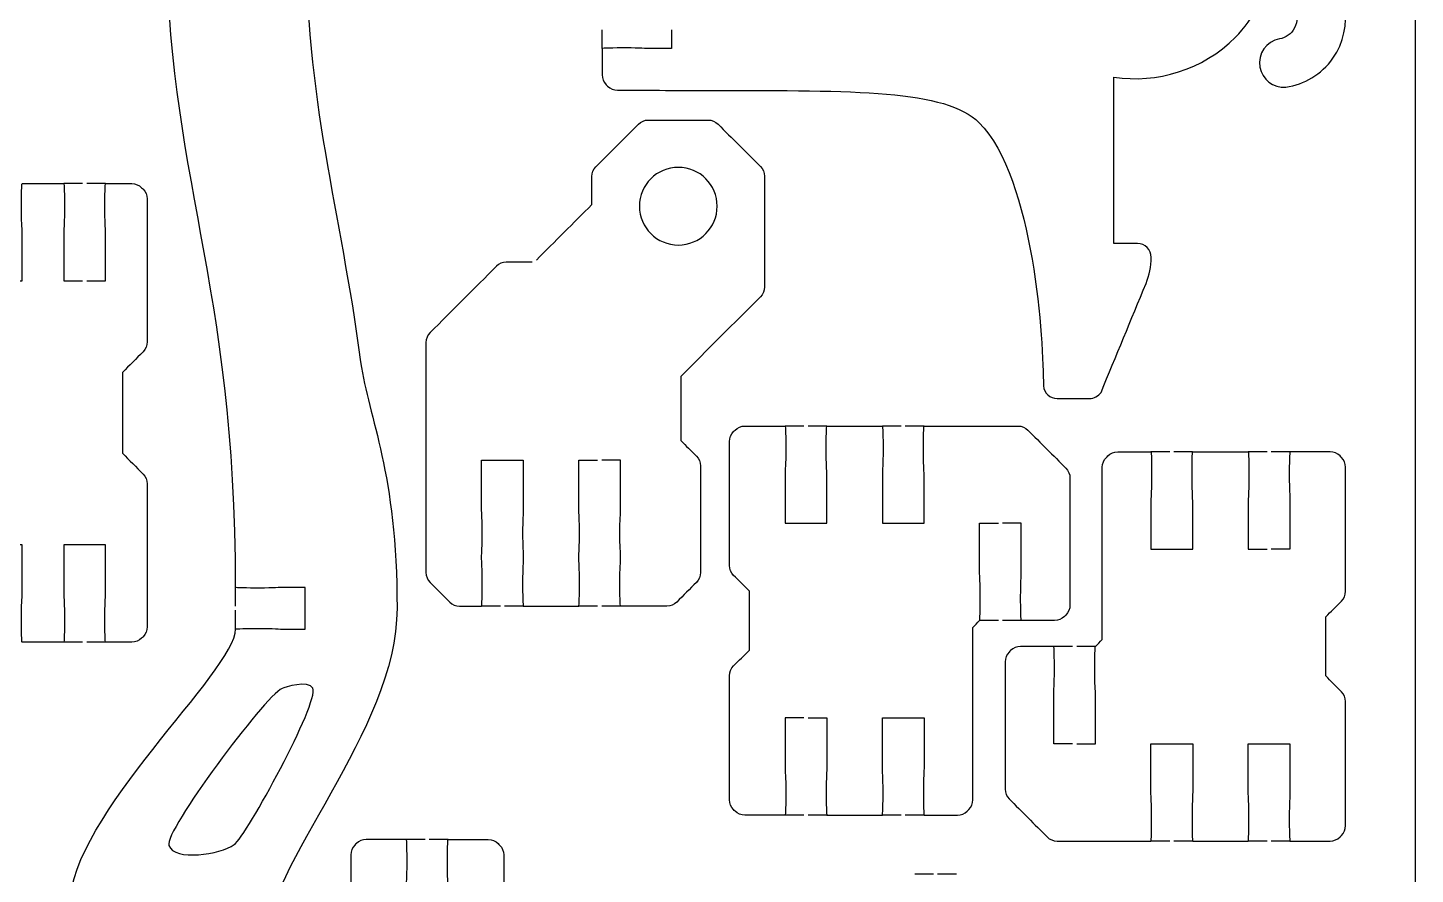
# Model space of a CAD drawing. Extents: x 0 to 410, y 0 to 300.
# Drawn here: x 100.3 to 200.2, y 66.9 to 127.8 of the extents above; entities that cross this region are included whole.
import ezdxf

# ---------------------------------------------------------------- set-up
doc = ezdxf.new("R2010")
doc.units = 0
doc.header["$MEASUREMENT"] = 0
doc.layers.add('DEFAULT', color=18, linetype='CONTINUOUS')

msp = doc.modelspace()

# ---------------------------------------------------------------- linework, layer by layer
at = {"layer": 'DEFAULT', "color": 18}
msp.add_lwpolyline([(200.176, 0.176), (0.176, 0.176), (0.176, 300.176), (200.176, 300.176)], close=True, dxfattribs=at)
at = {"layer": 'DEFAULT', "color": 1}
for points in [[(141.681, 126.267), (141.681, 127.618)], [(104.29, 116.551), (102.939, 116.551)], [(105.937, 116.551), (104.59, 116.551)], [(156.187, 99.107), (154.836, 99.107)], [(157.838, 99.107), (156.487, 99.107)], [(163.186, 99.107), (161.835, 99.107)], [(164.837, 99.107), (163.486, 99.107)], [(182.511, 97.247), (181.16, 97.247)], [(184.159, 97.247), (182.811, 97.247)], [(189.51, 97.247), (188.159, 97.247)], [(191.158, 97.247), (189.81, 97.247)], [(115.3, 86.149), (115.3, 87.497)], [(134.347, 86.153), (132.995, 86.153)], [(135.994, 86.153), (134.646, 86.153)], [(141.346, 86.153), (139.995, 86.153)], [(142.993, 86.153), (141.646, 86.153)], [(115.3, 84.498), (115.3, 85.849)], [(170.182, 85.108), (168.831, 85.108)], [(171.833, 85.108), (170.482, 85.108)], [(104.29, 83.549), (102.939, 83.549)], [(105.937, 83.549), (104.59, 83.549)], [(175.516, 83.246), (174.165, 83.246)], [(177.163, 83.246), (175.816, 83.246)], [(156.187, 71.107), (154.836, 71.107)], [(157.838, 71.107), (156.487, 71.107)], [(163.186, 71.107), (161.835, 71.107)], [(164.837, 71.107), (163.486, 71.107)], [(128.935, 69.357), (127.587, 69.357)], [(130.586, 69.357), (129.235, 69.357)], [(182.511, 69.247), (181.16, 69.247)], [(184.159, 69.247), (182.811, 69.247)], [(189.51, 69.247), (188.159, 69.247)], [(191.158, 69.247), (189.81, 69.247)], [(165.511, 66.856), (164.163, 66.856)], [(167.162, 66.856), (165.811, 66.856)]]:
    msp.add_lwpolyline(points, dxfattribs=at)
for points, knots in [([(110.393, 55.821), (110.393, 56.271), (110.393, 56.721), (110.393, 57.172), (109.226, 57.172), (108.06, 57.172), (106.893, 57.172), (106.558, 57.172), (106.11, 57.122), (105.14, 57.122), (104.174, 57.126), (103.39, 57.144), (103.39, 57.175), (103.39, 58.674), (103.39, 60.172), (103.39, 61.67), (103.397, 61.702), (104.177, 61.719), (105.144, 61.719), (106.11, 61.719), (106.558, 61.67), (106.893, 61.67), (108.06, 61.67), (109.226, 61.67), (110.393, 61.67), (110.393, 62.671), (110.393, 63.671), (110.393, 64.672), (109.225, 64.672), (108.058, 64.672), (106.89, 64.672), (106.558, 64.672), (106.11, 64.623), (105.144, 64.623), (104.174, 64.623), (103.39, 64.647), (103.39, 64.672), (103.39, 71.036), (115.297, 81.492), (115.297, 84.495), (115.307, 84.523), (116.087, 84.544), (117.046, 84.547), (118.013, 84.544), (118.461, 84.495), (118.796, 84.495), (119.297, 84.495), (119.798, 84.495), (120.299, 84.495), (120.298, 85.495), (120.297, 86.496), (120.295, 87.497), (119.797, 87.497), (119.298, 87.497), (118.8, 87.497), (118.461, 87.497), (118.013, 87.447), (117.046, 87.451), (116.083, 87.447), (115.3, 87.465), (115.3, 87.497), (115.3, 109.88), (110.315, 116.989), (110.319, 134.995), (110.326, 135.023), (111.106, 135.044), (112.069, 135.041), (113.032, 135.041), (113.483, 134.995), (113.815, 134.991), (114.316, 134.991), (114.817, 134.991), (115.318, 134.991), (115.318, 135.991), (115.318, 136.99), (115.318, 137.99), (114.817, 137.991), (114.316, 137.992), (113.815, 137.993), (113.48, 137.997), (113.032, 137.944), (112.069, 137.944), (111.102, 137.947), (110.319, 137.969), (110.319, 137.997), (110.319, 140.928), (108.813, 141.609), (108.813, 146.075), (108.813, 149.12), (110.319, 149.582), (110.315, 151.575), (110.322, 151.607), (111.102, 151.625), (112.069, 151.625), (113.035, 151.625), (113.483, 151.579), (113.818, 151.575), (114.317, 151.575), (114.816, 151.575), (115.314, 151.575), (115.315, 152.576), (115.317, 153.577), (115.318, 154.577), (114.817, 154.579), (114.316, 154.58), (113.815, 154.581), (113.483, 154.581), (113.035, 154.528), (112.069, 154.528), (111.099, 154.528), (110.315, 154.553), (110.315, 154.577), (110.315, 157.772), (110.315, 160.967), (110.315, 164.162), (110.319, 169.383), (109.712, 172.795), (108.922, 175.645), (107.871, 179.812), (104.353, 183.092), (101.432, 186.017), (100.748, 186.701), (100.748, 187.805), (101.432, 188.493), (102.113, 189.171), (103.221, 189.174), (103.905, 188.49), (104.689, 187.707), (105.955, 187.707), (106.735, 188.493), (107.514, 189.273), (107.511, 190.536), (106.735, 191.319), (105.99, 192.064), (105.32, 192.589), (105.32, 194.159), (105.327, 194.191), (106.103, 194.208), (107.07, 194.208), (108.036, 194.208), (108.484, 194.163), (108.82, 194.159), (109.318, 194.16), (109.817, 194.161), (110.315, 194.163), (110.317, 195.162), (110.318, 196.162), (110.319, 197.161), (109.819, 197.161), (109.319, 197.161), (108.82, 197.161), (108.484, 197.165), (108.036, 197.112), (107.07, 197.112), (106.146, 197.112), (105.391, 197.133), (105.32, 197.161), (105.32, 197.637), (105.32, 198.114), (105.32, 198.59), (105.32, 200.181), (105.952, 201.705), (107.073, 202.83), (108.931, 204.689), (110.789, 206.549), (112.647, 208.408), (112.834, 208.595), (113.088, 208.701), (113.353, 208.701), (113.402, 208.701), (113.452, 208.701), (113.501, 208.701), (113.766, 208.701), (114.023, 208.595), (114.21, 208.408), (114.727, 207.89), (115.245, 207.373), (115.762, 206.855), (115.762, 206.813), (115.23, 206.249), (114.563, 205.585), (113.882, 204.901), (113.529, 204.619), (113.293, 204.379), (112.939, 204.026), (112.585, 203.673), (112.231, 203.321), (112.55, 203.002), (112.868, 202.683), (113.187, 202.365)], [0, 0, 0, 0, 3.83, 3.83, 3.83, 13.75, 13.75, 13.75, 14.75, 14.75, 14.75, 15.75, 15.75, 15.75, 28.49, 28.49, 28.49, 29.49, 29.49, 29.49, 30.49, 30.49, 30.49, 40.41, 40.41, 40.41, 48.92, 48.92, 48.92, 58.85, 58.85, 58.85, 59.85, 59.85, 59.85, 60.85, 60.85, 60.85, 61.85, 61.85, 61.85, 62.85, 62.85, 62.85, 63.85, 63.85, 63.85, 68.11, 68.11, 68.11, 76.620006, 76.620006, 76.620006, 80.860006, 80.860006, 80.860006, 81.860006, 81.860006, 81.860006, 82.860006, 82.860006, 82.860006, 83.860006, 83.860006, 83.860006, 84.860006, 84.860006, 84.860006, 85.860006, 85.860006, 85.860006, 90.120006, 90.120006, 90.120006, 98.620006, 98.620006, 98.620006, 102.880018, 102.880018, 102.880018, 103.880018, 103.880018, 103.880018, 104.880018, 104.880018, 104.880018, 105.880018, 105.880018, 105.880018, 106.880018, 106.880018, 106.880018, 107.880018, 107.880018, 107.880018, 108.880018, 108.880018, 108.880018, 113.120018, 113.120018, 113.120018, 121.630023, 121.630023, 121.630023, 125.890035, 125.890035, 125.890035, 126.890035, 126.890035, 126.890035, 127.890035, 127.890035, 127.890035, 155.060035, 155.060035, 155.060035, 156.060035, 156.060035, 156.060035, 157.060035, 157.060035, 157.060035, 158.060035, 158.060035, 158.060035, 159.060035, 159.060035, 159.060035, 160.060035, 160.060035, 160.060035, 161.060035, 161.060035, 161.060035, 162.060035, 162.060035, 162.060035, 163.060035, 163.060035, 163.060035, 164.060035, 164.060035, 164.060035, 168.300047, 168.300047, 168.300047, 176.800053, 176.800053, 176.800053, 181.050053, 181.050053, 181.050053, 182.050053, 182.050053, 182.050053, 183.050053, 183.050053, 183.050053, 187.100053, 187.100053, 187.100053, 188.100053, 188.100053, 188.100053, 210.451699, 210.451699, 210.451699, 211.451699, 211.451699, 211.451699, 211.871699, 211.871699, 211.871699, 212.871699, 212.871699, 212.871699, 219.094239, 219.094239, 219.094239, 220.094239, 220.094239, 220.094239, 221.094239, 221.094239, 221.094239, 225.343957, 225.343957, 225.343957, 229.176475, 229.176475, 229.176475, 229.176475]), ([(115.318, 145.931), (115.318, 145.48), (115.318, 145.03), (115.318, 144.58), (115.816, 144.58), (116.315, 144.58), (116.814, 144.58), (117.149, 144.573), (117.6, 144.629), (118.567, 144.629), (119.484, 144.629), (120.243, 144.604), (120.317, 144.576), (120.317, 141.38), (120.317, 138.184), (120.317, 134.988), (120.317, 122.196), (122.828, 114.904), (124.289, 103.717), (124.896, 99.59), (126.914, 95.79), (126.914, 85.997), (126.914, 77.167), (117.392, 67.459), (117.396, 61.673), (117.392, 61.024), (117.392, 53.171), (117.396, 51.27), (117.396, 51.005), (117.29, 50.751), (117.103, 50.564), (117.068, 50.529), (117.032, 50.494), (116.997, 50.459), (116.81, 50.272), (116.552, 50.166), (116.288, 50.166), (112.358, 50.166), (108.428, 50.166), (104.498, 50.166), (104.233, 50.166), (103.979, 50.272), (103.793, 50.459), (103.757, 50.494), (103.722, 50.529), (103.687, 50.564), (103.5, 50.751), (103.394, 51.005), (103.394, 51.273), (103.394, 52.239), (103.394, 53.204), (103.394, 54.17), (103.401, 54.198), (104.181, 54.219), (105.144, 54.223), (106.11, 54.219), (106.555, 54.17), (106.893, 54.17), (108.059, 54.17), (109.224, 54.17), (110.389, 54.17), (110.389, 54.62), (110.389, 55.07), (110.389, 55.521)], [0, 0, 0, 0, 3.83, 3.83, 3.83, 8.07, 8.07, 8.07, 9.07, 9.07, 9.07, 10.08, 10.08, 10.08, 37.26, 37.26, 37.26, 38.26, 38.26, 38.26, 39.26, 39.26, 39.26, 40.26, 40.26, 40.26, 41.26, 41.26, 41.26, 42.26, 42.26, 42.26, 42.684264, 42.684264, 42.684264, 43.684264, 43.684264, 43.684264, 77.104264, 77.104264, 77.104264, 78.104264, 78.104264, 78.104264, 78.528528, 78.528528, 78.528528, 79.528528, 79.528528, 79.528528, 87.738528, 87.738528, 87.738528, 88.738528, 88.738528, 88.738528, 89.738528, 89.738528, 89.738528, 99.648528, 99.648528, 99.648528, 103.478528, 103.478528, 103.478528, 103.478528]), ([(146.671, 127.617), (146.671, 127.166), (146.671, 126.714), (146.671, 126.263), (146.171, 126.264), (145.671, 126.265), (145.171, 126.266), (144.836, 126.266), (144.388, 126.316), (143.422, 126.316), (142.455, 126.319), (141.672, 126.298), (141.672, 126.27), (141.671, 125.638), (141.67, 125.007), (141.668, 124.375), (141.668, 124.111), (141.771, 123.857), (141.958, 123.67), (141.994, 123.635), (142.031, 123.599), (142.067, 123.564), (142.254, 123.377), (142.508, 123.271), (142.773, 123.268), (145.072, 123.265), (147.37, 123.263), (149.669, 123.261), (159.798, 123.25), (166.426, 123.314), (168.786, 120.946), (172.783, 116.935), (173.425, 105.033), (173.422, 101.992), (173.471, 101.48), (173.902, 101.096), (174.413, 101.096), (175.187, 101.094), (175.961, 101.093), (176.735, 101.092), (177.066, 101.092), (177.38, 101.254), (177.567, 101.53), (178.647, 104.142), (179.726, 106.755), (180.806, 109.368), (181.049, 109.961), (181.176, 110.596), (181.18, 111.242), (181.18, 111.792), (180.731, 112.24), (180.181, 112.24), (179.614, 112.241), (179.048, 112.242), (178.481, 112.243), (178.485, 116.232), (178.49, 120.221), (178.495, 124.21), (181.596, 123.751), (184.863, 124.707), (187.247, 127.088), (187.858, 127.692), (188.514, 128.626), (188.951, 129.325), (189.484, 130.193), (190.874, 130.165), (191.456, 129.198), (191.713, 128.764), (191.728, 128.207), (191.491, 127.755), (191.262, 127.311), (190.863, 127.042), (190.419, 126.965), (189.466, 126.795), (188.828, 125.889), (188.997, 124.936), (189.152, 124.044), (189.964, 123.426), (190.853, 123.493), (190.857, 123.493), (190.862, 123.493), (190.867, 123.493), (192.186, 123.684), (193.428, 124.397), (194.25, 125.568), (195.834, 127.826), (195.312, 130.99), (193.033, 132.535), (191.502, 133.569), (188.433, 140.557), (188.881, 141.513), (188.881, 141.549), (188.186, 141.894), (187.318, 142.304), (186.439, 142.709), (186.013, 142.854), (185.709, 142.999), (185.256, 143.21), (184.804, 143.422), (184.351, 143.634), (184.564, 144.087), (184.777, 144.541), (184.99, 144.995)], [0, 0, 0, 0, 3.84, 3.84, 3.84, 8.090012, 8.090012, 8.090012, 9.090012, 9.090012, 9.090012, 10.090012, 10.090012, 10.090012, 15.460021, 15.460021, 15.460021, 16.460021, 16.460021, 16.460021, 16.891414, 16.891414, 16.891414, 17.891414, 17.891414, 17.891414, 37.441424, 37.441424, 37.441424, 38.441424, 38.441424, 38.441424, 39.441424, 39.441424, 39.441424, 40.441424, 40.441424, 40.441424, 47.021432, 47.021432, 47.021432, 48.021432, 48.021432, 48.021432, 72.063079, 72.063079, 72.063079, 73.063079, 73.063079, 73.063079, 74.063079, 74.063079, 74.063079, 78.88309, 78.88309, 78.88309, 112.803113, 112.803113, 112.803113, 113.803113, 113.803113, 113.803113, 114.803113, 114.803113, 114.803113, 115.803113, 115.803113, 115.803113, 116.803113, 116.803113, 116.803113, 117.813113, 117.813113, 117.813113, 118.813113, 118.813113, 118.813113, 119.813113, 119.813113, 119.813113, 119.853113, 119.853113, 119.853113, 120.853113, 120.853113, 120.853113, 121.853113, 121.853113, 121.853113, 122.853113, 122.853113, 122.853113, 123.853113, 123.853113, 123.853113, 124.853113, 124.853113, 124.853113, 129.103113, 129.103113, 129.103113, 133.36641, 133.36641, 133.36641, 133.36641]), ([(136.94, 111.052), (138.269, 112.382), (139.599, 113.712), (140.929, 115.042), (140.929, 115.714), (140.929, 116.387), (140.929, 117.059), (140.929, 117.324), (141.035, 117.578), (141.222, 117.765), (142.245, 118.788), (143.268, 119.811), (144.291, 120.834), (144.478, 121.021), (144.732, 121.127), (144.997, 121.127), (146.433, 121.127), (147.869, 121.127), (149.304, 121.127), (149.569, 121.127), (149.823, 121.021), (150.01, 120.834), (151.026, 119.819), (152.042, 118.805), (153.058, 117.79), (153.245, 117.603), (153.351, 117.349), (153.351, 117.084), (153.351, 114.428), (153.351, 111.771), (153.351, 109.115), (153.351, 108.847), (153.245, 108.593), (153.058, 108.406), (151.148, 106.497), (149.239, 104.589), (147.329, 102.68), (147.329, 101.143), (147.329, 99.606), (147.329, 98.069), (147.704, 97.694), (148.079, 97.319), (148.454, 96.944), (148.641, 96.757), (148.747, 96.503), (148.747, 96.238), (148.747, 93.682), (148.747, 91.126), (148.747, 88.569), (148.747, 88.301), (148.641, 88.047), (148.454, 87.86), (147.983, 87.388), (147.511, 86.917), (147.04, 86.445), (146.853, 86.258), (146.599, 86.153), (146.334, 86.153), (145.222, 86.153), (144.109, 86.153), (142.997, 86.153), (142.968, 86.153), (142.947, 86.936), (142.947, 87.902), (142.947, 88.869), (142.997, 89.317), (142.997, 89.652), (142.997, 89.987), (142.947, 90.435), (142.947, 91.402), (142.947, 92.369), (142.997, 92.817), (142.997, 93.152), (142.997, 94.318), (142.997, 95.485), (142.997, 96.651), (142.546, 96.651), (142.096, 96.651), (141.646, 96.651)], [0, 0, 0, 0, 15.994755, 15.994755, 15.994755, 21.714755, 21.714755, 21.714755, 22.714755, 22.714755, 22.714755, 35.018413, 35.018413, 35.018413, 36.018413, 36.018413, 36.018413, 48.228413, 48.228413, 48.228413, 49.228413, 49.228413, 49.228413, 61.44015, 61.44015, 61.44015, 62.44015, 62.44015, 62.44015, 85.03015, 85.03015, 85.03015, 86.03015, 86.03015, 86.03015, 108.989908, 108.989908, 108.989908, 122.059908, 122.059908, 122.059908, 126.571249, 126.571249, 126.571249, 127.571249, 127.571249, 127.571249, 149.311249, 149.311249, 149.311249, 150.311249, 150.311249, 150.311249, 155.982245, 155.982245, 155.982245, 156.982245, 156.982245, 156.982245, 166.442245, 166.442245, 166.442245, 167.442245, 167.442245, 167.442245, 168.442245, 168.442245, 168.442245, 169.442245, 169.442245, 169.442245, 170.442245, 170.442245, 170.442245, 180.362245, 180.362245, 180.362245, 184.192245, 184.192245, 184.192245, 184.192245]), ([(147.152, 112.131), (145.607, 112.131), (144.355, 113.384), (144.355, 114.929), (144.355, 116.474), (145.607, 117.723), (147.152, 117.723), (148.698, 117.723), (149.946, 116.474), (149.946, 114.929), (149.946, 113.384), (148.698, 112.131), (147.152, 112.131)], [1, 1, 1, 1, 2, 2, 2, 3, 3, 3, 4, 4, 4, 5, 5, 5, 5]), ([(98.286, 90.548), (97.835, 90.548), (97.385, 90.548), (96.935, 90.548), (96.935, 89.382), (96.935, 88.215), (96.935, 87.049), (96.935, 86.713), (96.984, 86.265), (96.984, 85.299), (96.984, 84.378), (96.966, 83.623), (96.935, 83.553), (96.302, 83.553), (95.669, 83.553), (95.037, 83.553), (94.772, 83.553), (94.514, 83.658), (94.327, 83.845), (94.292, 83.881), (94.257, 83.916), (94.222, 83.951), (94.035, 84.138), (93.929, 84.396), (93.929, 84.66), (93.929, 87.334), (93.929, 90.008), (93.929, 92.682), (93.929, 93.123), (93.643, 93.512), (93.223, 93.639), (91.787, 94.069), (90.281, 95.66), (89.427, 96.873), (88.951, 97.551), (89.113, 98.486), (89.794, 98.958), (90.472, 99.435), (91.403, 99.269), (91.883, 98.595), (92.345, 97.939), (93.117, 97.508), (93.989, 97.53), (95.319, 97.558), (96.427, 98.683), (96.43, 100.013), (96.437, 101.403), (95.315, 102.525), (93.929, 102.525), (93.082, 102.525), (92.331, 102.109), (91.883, 101.46), (91.406, 100.779), (90.472, 100.616), (89.794, 101.089), (89.113, 101.565), (88.951, 102.497), (89.427, 103.178), (90.281, 104.395), (91.787, 105.986), (93.223, 106.416), (93.643, 106.543), (93.929, 106.931), (93.929, 107.369), (93.929, 110.063), (93.929, 112.757), (93.929, 115.451), (93.929, 115.715), (94.035, 115.969), (94.222, 116.156), (94.257, 116.192), (94.292, 116.227), (94.327, 116.262), (94.514, 116.449), (94.772, 116.555), (95.037, 116.555), (95.669, 116.555), (96.302, 116.555), (96.935, 116.551), (96.966, 116.481), (96.984, 115.722), (96.984, 114.802), (96.984, 113.835), (96.935, 113.387), (96.935, 113.052), (96.935, 111.885), (96.935, 110.719), (96.935, 109.552), (97.935, 109.552), (98.936, 109.552), (99.937, 109.552), (99.937, 110.719), (99.937, 111.885), (99.937, 113.052), (99.937, 113.387), (99.887, 113.835), (99.887, 114.802), (99.887, 115.768), (99.908, 116.551), (99.937, 116.551), (100.936, 116.551), (101.936, 116.551), (102.935, 116.551), (102.963, 116.551), (102.985, 115.768), (102.985, 114.802), (102.985, 113.835), (102.935, 113.387), (102.935, 113.052), (102.935, 111.885), (102.935, 110.719), (102.935, 109.552), (103.386, 109.552), (103.836, 109.552), (104.286, 109.552)], [0, 0, 0, 0, 3.83, 3.83, 3.83, 13.75, 13.75, 13.75, 14.75, 14.75, 14.75, 15.75, 15.75, 15.75, 21.13, 21.13, 21.13, 22.13, 22.13, 22.13, 22.554264, 22.554264, 22.554264, 23.554264, 23.554264, 23.554264, 46.294264, 46.294264, 46.294264, 47.294264, 47.294264, 47.294264, 48.294264, 48.294264, 48.294264, 49.294264, 49.294264, 49.294264, 50.294264, 50.294264, 50.294264, 51.294264, 51.294264, 51.294264, 52.294264, 52.294264, 52.294264, 53.294264, 53.294264, 53.294264, 54.294264, 54.294264, 54.294264, 55.294264, 55.294264, 55.294264, 56.294264, 56.294264, 56.294264, 57.294264, 57.294264, 57.294264, 58.294264, 58.294264, 58.294264, 81.204264, 81.204264, 81.204264, 82.204264, 82.204264, 82.204264, 82.628528, 82.628528, 82.628528, 83.628528, 83.628528, 83.628528, 90.008528, 90.008528, 90.008528, 91.008528, 91.008528, 91.008528, 92.008528, 92.008528, 92.008528, 101.928528, 101.928528, 101.928528, 110.438528, 110.438528, 110.438528, 120.358528, 120.358528, 120.358528, 121.358528, 121.358528, 121.358528, 122.358528, 122.358528, 122.358528, 130.858528, 130.858528, 130.858528, 131.858528, 131.858528, 131.858528, 132.858528, 132.858528, 132.858528, 142.778528, 142.778528, 142.778528, 146.608528, 146.608528, 146.608528, 146.608528]), ([(104.586, 109.552), (105.037, 109.552), (105.487, 109.552), (105.937, 109.552), (105.937, 110.719), (105.937, 111.885), (105.937, 113.052), (105.937, 113.387), (105.888, 113.835), (105.888, 114.802), (105.888, 115.768), (105.909, 116.551), (105.937, 116.551), (106.569, 116.551), (107.2, 116.551), (107.832, 116.551), (108.096, 116.551), (108.35, 116.446), (108.537, 116.259), (108.573, 116.223), (108.608, 116.188), (108.643, 116.153), (108.83, 115.966), (108.936, 115.712), (108.936, 115.447), (108.936, 112.018), (108.936, 108.589), (108.936, 105.16), (108.936, 104.896), (108.83, 104.638), (108.643, 104.451), (108.147, 103.955), (107.651, 103.459), (107.154, 102.962), (107.154, 101.023), (107.154, 99.084), (107.154, 97.145), (107.651, 96.649), (108.147, 96.153), (108.643, 95.656), (108.83, 95.469), (108.936, 95.215), (108.936, 94.951), (108.936, 91.519), (108.936, 88.088), (108.936, 84.657), (108.936, 84.392), (108.83, 84.135), (108.643, 83.948), (108.608, 83.912), (108.573, 83.877), (108.537, 83.842), (108.35, 83.655), (108.096, 83.549), (107.832, 83.549), (107.2, 83.549), (106.569, 83.549), (105.937, 83.549), (105.909, 83.549), (105.888, 84.332), (105.888, 85.299), (105.888, 86.265), (105.937, 86.713), (105.937, 87.049), (105.937, 88.215), (105.937, 89.382), (105.937, 90.548), (104.937, 90.548), (103.936, 90.548), (102.935, 90.548), (102.935, 89.382), (102.935, 88.215), (102.935, 87.049), (102.935, 86.713), (102.985, 86.265), (102.985, 85.299), (102.985, 84.332), (102.963, 83.549), (102.935, 83.549), (101.936, 83.549), (100.936, 83.549), (99.937, 83.549), (99.908, 83.549), (99.887, 84.332), (99.887, 85.299), (99.887, 86.265), (99.937, 86.713), (99.937, 87.049), (99.937, 88.215), (99.937, 89.382), (99.937, 90.548), (99.486, 90.548), (99.036, 90.548), (98.586, 90.548)], [0, 0, 0, 0, 3.83, 3.83, 3.83, 13.75, 13.75, 13.75, 14.75, 14.75, 14.75, 15.75, 15.75, 15.75, 21.12, 21.12, 21.12, 22.12, 22.12, 22.12, 22.544264, 22.544264, 22.544264, 23.544264, 23.544264, 23.544264, 52.704264, 52.704264, 52.704264, 53.704264, 53.704264, 53.704264, 59.672245, 59.672245, 59.672245, 76.162245, 76.162245, 76.162245, 82.130227, 82.130227, 82.130227, 83.130227, 83.130227, 83.130227, 112.310227, 112.310227, 112.310227, 113.310227, 113.310227, 113.310227, 113.734491, 113.734491, 113.734491, 114.734491, 114.734491, 114.734491, 120.104491, 120.104491, 120.104491, 121.104491, 121.104491, 121.104491, 122.104491, 122.104491, 122.104491, 132.024491, 132.024491, 132.024491, 140.534491, 140.534491, 140.534491, 150.454491, 150.454491, 150.454491, 151.454491, 151.454491, 151.454491, 152.454491, 152.454491, 152.454491, 160.954491, 160.954491, 160.954491, 161.954491, 161.954491, 161.954491, 162.954491, 162.954491, 162.954491, 172.874491, 172.874491, 172.874491, 176.704491, 176.704491, 176.704491, 176.704491]), ([(136.64, 110.9), (136.018, 110.9), (135.396, 110.9), (134.773, 110.9), (134.509, 110.9), (134.255, 110.794), (134.068, 110.607), (132.475, 109.014), (130.881, 107.42), (129.288, 105.827), (129.101, 105.64), (128.995, 105.386), (128.995, 105.121), (128.995, 99.604), (128.995, 94.087), (128.995, 88.569), (128.995, 88.301), (129.101, 88.047), (129.288, 87.86), (129.759, 87.388), (130.231, 86.917), (130.702, 86.445), (130.889, 86.258), (131.143, 86.153), (131.408, 86.153), (131.937, 86.153), (132.466, 86.153), (132.995, 86.153), (133.024, 86.153), (133.045, 86.936), (133.045, 87.902), (133.045, 88.869), (132.995, 89.317), (132.995, 89.652), (132.995, 89.987), (133.045, 90.435), (133.045, 91.402), (133.045, 92.369), (132.995, 92.817), (132.995, 93.152), (132.995, 94.318), (132.995, 95.485), (132.995, 96.651), (133.996, 96.651), (134.997, 96.651), (135.998, 96.651), (135.998, 95.485), (135.998, 94.318), (135.998, 93.152), (135.998, 92.817), (135.948, 92.369), (135.948, 91.402), (135.948, 90.435), (135.998, 89.987), (135.998, 89.652), (135.998, 89.317), (135.948, 88.869), (135.948, 87.902), (135.948, 86.936), (135.969, 86.153), (135.998, 86.153), (137.33, 86.153), (138.662, 86.153), (139.995, 86.153), (140.023, 86.153), (140.044, 86.936), (140.044, 87.902), (140.044, 88.869), (139.995, 89.317), (139.995, 89.652), (139.995, 89.987), (140.044, 90.435), (140.044, 91.402), (140.044, 92.369), (139.995, 92.817), (139.995, 93.152), (139.995, 94.318), (139.995, 95.485), (139.995, 96.651), (140.445, 96.651), (140.895, 96.651), (141.346, 96.651)], [0, 0, 0, 0, 5.29, 5.29, 5.29, 6.29, 6.29, 6.29, 25.452594, 25.452594, 25.452594, 26.452594, 26.452594, 26.452594, 73.372594, 73.372594, 73.372594, 74.372594, 74.372594, 74.372594, 80.04359, 80.04359, 80.04359, 81.04359, 81.04359, 81.04359, 85.54359, 85.54359, 85.54359, 86.54359, 86.54359, 86.54359, 87.54359, 87.54359, 87.54359, 88.54359, 88.54359, 88.54359, 89.54359, 89.54359, 89.54359, 99.46359, 99.46359, 99.46359, 107.97359, 107.97359, 107.97359, 117.89359, 117.89359, 117.89359, 118.89359, 118.89359, 118.89359, 119.89359, 119.89359, 119.89359, 120.89359, 120.89359, 120.89359, 121.89359, 121.89359, 121.89359, 133.22359, 133.22359, 133.22359, 134.22359, 134.22359, 134.22359, 135.22359, 135.22359, 135.22359, 136.22359, 136.22359, 136.22359, 137.22359, 137.22359, 137.22359, 147.14359, 147.14359, 147.14359, 150.97359, 150.97359, 150.97359, 150.97359]), ([(156.187, 78.106), (155.737, 78.106), (155.286, 78.106), (154.836, 78.106), (154.836, 76.939), (154.836, 75.773), (154.836, 74.606), (154.836, 74.271), (154.885, 73.823), (154.885, 72.856), (154.885, 71.89), (154.864, 71.107), (154.836, 71.107), (153.872, 71.107), (152.907, 71.107), (151.943, 71.107), (151.675, 71.107), (151.421, 71.212), (151.234, 71.399), (151.199, 71.435), (151.164, 71.47), (151.128, 71.505), (150.941, 71.692), (150.835, 71.946), (150.835, 72.211), (150.835, 75.187), (150.835, 78.163), (150.835, 81.14), (150.835, 81.408), (150.941, 81.662), (151.128, 81.849), (151.507, 82.226), (151.886, 82.604), (152.264, 82.981), (152.264, 84.397), (152.264, 85.813), (152.264, 87.229), (151.886, 87.607), (151.507, 87.986), (151.128, 88.364), (150.941, 88.551), (150.835, 88.805), (150.835, 89.07), (150.835, 92.047), (150.835, 95.025), (150.835, 98.002), (150.835, 98.267), (150.941, 98.521), (151.128, 98.708), (151.164, 98.743), (151.199, 98.778), (151.234, 98.814), (151.421, 99.001), (151.675, 99.107), (151.943, 99.107), (152.907, 99.107), (153.872, 99.107), (154.836, 99.107), (154.864, 99.107), (154.885, 98.323), (154.885, 97.357), (154.885, 96.39), (154.836, 95.942), (154.836, 95.607), (154.836, 94.44), (154.836, 93.274), (154.836, 92.107), (155.837, 92.107), (156.837, 92.107), (157.838, 92.107), (157.838, 93.274), (157.838, 94.44), (157.838, 95.607), (157.838, 95.942), (157.789, 96.39), (157.789, 97.357), (157.789, 98.323), (157.81, 99.107), (157.838, 99.107), (159.17, 99.107), (160.503, 99.107), (161.835, 99.107), (161.863, 99.107), (161.884, 98.323), (161.884, 97.357), (161.884, 96.39), (161.835, 95.942), (161.835, 95.607), (161.835, 94.44), (161.835, 93.274), (161.835, 92.107), (162.836, 92.107), (163.836, 92.107), (164.837, 92.107), (164.837, 93.274), (164.837, 94.44), (164.837, 95.607), (164.837, 95.942), (164.788, 96.39), (164.788, 97.357), (164.788, 98.323), (164.809, 99.107), (164.837, 99.107), (167.09, 99.107), (169.343, 99.107), (171.596, 99.107), (171.861, 99.107), (172.115, 99.001), (172.302, 98.814), (173.214, 97.901), (174.127, 96.989), (175.04, 96.076), (175.226, 95.889), (175.332, 95.635), (175.332, 95.371), (175.332, 92.318), (175.332, 89.265), (175.332, 86.213), (175.332, 85.948), (175.226, 85.694), (175.04, 85.507), (175.004, 85.472), (174.969, 85.436), (174.934, 85.401), (174.747, 85.214), (174.493, 85.108), (174.228, 85.108), (173.43, 85.108), (172.631, 85.108), (171.833, 85.108), (171.805, 85.108), (171.783, 85.892), (171.783, 86.858), (171.783, 87.825), (171.833, 88.273), (171.833, 88.608), (171.833, 89.774), (171.833, 90.941), (171.833, 92.107), (171.382, 92.107), (170.932, 92.107), (170.482, 92.107)], [0, 0, 0, 0, 3.83, 3.83, 3.83, 13.75, 13.75, 13.75, 14.75, 14.75, 14.75, 15.75, 15.75, 15.75, 23.95, 23.95, 23.95, 24.95, 24.95, 24.95, 25.374264, 25.374264, 25.374264, 26.374264, 26.374264, 26.374264, 51.684264, 51.684264, 51.684264, 52.684264, 52.684264, 52.684264, 57.230966, 57.230966, 57.230966, 69.270966, 69.270966, 69.270966, 73.824734, 73.824734, 73.824734, 74.824734, 74.824734, 74.824734, 100.144734, 100.144734, 100.144734, 101.144734, 101.144734, 101.144734, 101.568998, 101.568998, 101.568998, 102.568998, 102.568998, 102.568998, 110.768998, 110.768998, 110.768998, 111.768998, 111.768998, 111.768998, 112.768998, 112.768998, 112.768998, 122.688998, 122.688998, 122.688998, 131.198998, 131.198998, 131.198998, 141.118998, 141.118998, 141.118998, 142.118998, 142.118998, 142.118998, 143.118998, 143.118998, 143.118998, 154.448998, 154.448998, 154.448998, 155.448998, 155.448998, 155.448998, 156.448998, 156.448998, 156.448998, 166.368998, 166.368998, 166.368998, 174.878998, 174.878998, 174.878998, 184.798998, 184.798998, 184.798998, 185.798998, 185.798998, 185.798998, 186.798998, 186.798998, 186.798998, 205.958998, 205.958998, 205.958998, 206.958998, 206.958998, 206.958998, 217.933295, 217.933295, 217.933295, 218.933295, 218.933295, 218.933295, 244.893295, 244.893295, 244.893295, 245.893295, 245.893295, 245.893295, 246.317559, 246.317559, 246.317559, 247.317559, 247.317559, 247.317559, 254.107559, 254.107559, 254.107559, 255.107559, 255.107559, 255.107559, 256.107559, 256.107559, 256.107559, 266.027559, 266.027559, 266.027559, 269.857559, 269.857559, 269.857559, 269.857559]), ([(175.516, 76.247), (175.065, 76.247), (174.615, 76.247), (174.165, 76.247), (174.165, 77.413), (174.165, 78.58), (174.165, 79.746), (174.165, 80.081), (174.214, 80.529), (174.214, 81.496), (174.214, 82.463), (174.193, 83.246), (174.165, 83.246), (173.366, 83.246), (172.568, 83.246), (171.769, 83.246), (171.505, 83.246), (171.251, 83.14), (171.064, 82.953), (171.028, 82.918), (170.993, 82.882), (170.958, 82.847), (170.771, 82.66), (170.665, 82.406), (170.665, 82.141), (170.665, 79.089), (170.665, 76.036), (170.665, 72.983), (170.665, 72.719), (170.771, 72.465), (170.958, 72.278), (171.87, 71.365), (172.783, 70.453), (173.695, 69.54), (173.882, 69.353), (174.136, 69.247), (174.401, 69.247), (176.654, 69.247), (178.907, 69.247), (181.16, 69.247), (181.188, 69.247), (181.21, 70.031), (181.21, 70.997), (181.21, 71.964), (181.16, 72.412), (181.16, 72.747), (181.16, 73.914), (181.16, 75.08), (181.16, 76.247), (182.161, 76.247), (183.162, 76.247), (184.162, 76.247), (184.162, 75.08), (184.162, 73.914), (184.162, 72.747), (184.162, 72.412), (184.113, 71.964), (184.113, 70.997), (184.113, 70.031), (184.134, 69.247), (184.162, 69.247), (185.495, 69.247), (186.827, 69.247), (188.159, 69.247), (188.188, 69.247), (188.209, 70.031), (188.209, 70.997), (188.209, 71.964), (188.159, 72.412), (188.159, 72.747), (188.159, 73.914), (188.159, 75.08), (188.159, 76.247), (189.16, 76.247), (190.161, 76.247), (191.161, 76.247), (191.161, 75.08), (191.161, 73.914), (191.161, 72.747), (191.161, 72.412), (191.112, 71.964), (191.112, 70.997), (191.112, 70.031), (191.133, 69.247), (191.161, 69.247), (192.126, 69.247), (193.09, 69.247), (194.054, 69.247), (194.322, 69.247), (194.576, 69.353), (194.763, 69.54), (194.799, 69.576), (194.834, 69.611), (194.869, 69.646), (195.056, 69.833), (195.162, 70.087), (195.162, 70.352), (195.162, 73.329), (195.162, 76.307), (195.162, 79.284), (195.162, 79.549), (195.056, 79.803), (194.869, 79.99), (194.491, 80.368), (194.112, 80.747), (193.733, 81.125), (193.733, 82.541), (193.733, 83.957), (193.733, 85.373), (194.112, 85.75), (194.491, 86.128), (194.869, 86.505), (195.056, 86.692), (195.162, 86.946), (195.162, 87.214), (195.162, 90.191), (195.162, 93.167), (195.162, 96.143), (195.162, 96.408), (195.056, 96.662), (194.869, 96.849), (194.834, 96.884), (194.799, 96.919), (194.763, 96.955), (194.576, 97.142), (194.322, 97.247), (194.054, 97.247), (193.09, 97.247), (192.126, 97.247), (191.161, 97.247), (191.133, 97.247), (191.112, 96.464), (191.112, 95.498), (191.112, 94.531), (191.161, 94.083), (191.161, 93.748), (191.161, 92.581), (191.161, 91.415), (191.161, 90.248), (190.711, 90.248), (190.261, 90.248), (189.81, 90.248)], [0, 0, 0, 0, 3.83, 3.83, 3.83, 13.75, 13.75, 13.75, 14.75, 14.75, 14.75, 15.75, 15.75, 15.75, 22.54, 22.54, 22.54, 23.54, 23.54, 23.54, 23.964264, 23.964264, 23.964264, 24.964264, 24.964264, 24.964264, 50.924264, 50.924264, 50.924264, 51.924264, 51.924264, 51.924264, 62.898561, 62.898561, 62.898561, 63.898561, 63.898561, 63.898561, 83.058561, 83.058561, 83.058561, 84.058561, 84.058561, 84.058561, 85.058561, 85.058561, 85.058561, 94.978561, 94.978561, 94.978561, 103.488561, 103.488561, 103.488561, 113.408561, 113.408561, 113.408561, 114.408561, 114.408561, 114.408561, 115.408561, 115.408561, 115.408561, 126.738561, 126.738561, 126.738561, 127.738561, 127.738561, 127.738561, 128.738561, 128.738561, 128.738561, 138.658561, 138.658561, 138.658561, 147.168561, 147.168561, 147.168561, 157.088561, 157.088561, 157.088561, 158.088561, 158.088561, 158.088561, 159.088561, 159.088561, 159.088561, 167.288561, 167.288561, 167.288561, 168.288561, 168.288561, 168.288561, 168.712825, 168.712825, 168.712825, 169.712825, 169.712825, 169.712825, 195.032825, 195.032825, 195.032825, 196.032825, 196.032825, 196.032825, 200.586593, 200.586593, 200.586593, 212.626593, 212.626593, 212.626593, 217.173295, 217.173295, 217.173295, 218.173295, 218.173295, 218.173295, 243.483295, 243.483295, 243.483295, 244.483295, 244.483295, 244.483295, 244.907559, 244.907559, 244.907559, 245.907559, 245.907559, 245.907559, 254.107559, 254.107559, 254.107559, 255.107559, 255.107559, 255.107559, 256.107559, 256.107559, 256.107559, 266.027559, 266.027559, 266.027559, 269.857559, 269.857559, 269.857559, 269.857559]), ([(175.816, 76.247), (176.266, 76.247), (176.716, 76.247), (177.167, 76.247), (177.167, 77.413), (177.167, 78.58), (177.167, 79.746), (177.167, 80.081), (177.117, 80.529), (177.117, 81.496), (177.117, 82.463), (177.139, 83.246), (177.167, 83.246), (177.331, 83.41), (177.496, 83.575), (177.661, 83.74), (177.661, 87.874), (177.661, 92.009), (177.661, 96.143), (177.661, 96.408), (177.766, 96.662), (177.953, 96.849), (177.989, 96.884), (178.024, 96.919), (178.059, 96.955), (178.246, 97.142), (178.5, 97.247), (178.765, 97.247), (179.563, 97.247), (180.362, 97.247), (181.16, 97.247), (181.188, 97.247), (181.21, 96.464), (181.21, 95.498), (181.21, 94.531), (181.16, 94.083), (181.16, 93.748), (181.16, 92.581), (181.16, 91.415), (181.16, 90.248), (182.161, 90.248), (183.162, 90.248), (184.162, 90.248), (184.162, 91.415), (184.162, 92.581), (184.162, 93.748), (184.162, 94.083), (184.113, 94.531), (184.113, 95.498), (184.113, 96.464), (184.134, 97.247), (184.162, 97.247), (185.495, 97.247), (186.827, 97.247), (188.159, 97.247), (188.188, 97.247), (188.209, 96.464), (188.209, 95.498), (188.209, 94.531), (188.159, 94.083), (188.159, 93.748), (188.159, 92.581), (188.159, 91.415), (188.159, 90.248), (188.61, 90.248), (189.06, 90.248), (189.51, 90.248)], [0, 0, 0, 0, 3.83, 3.83, 3.83, 13.75, 13.75, 13.75, 14.75, 14.75, 14.75, 15.75, 15.75, 15.75, 17.729899, 17.729899, 17.729899, 52.889899, 52.889899, 52.889899, 53.889899, 53.889899, 53.889899, 54.314163, 54.314163, 54.314163, 55.314163, 55.314163, 55.314163, 62.104163, 62.104163, 62.104163, 63.104163, 63.104163, 63.104163, 64.104163, 64.104163, 64.104163, 74.024163, 74.024163, 74.024163, 82.534163, 82.534163, 82.534163, 92.454163, 92.454163, 92.454163, 93.454163, 93.454163, 93.454163, 94.454163, 94.454163, 94.454163, 105.784163, 105.784163, 105.784163, 106.784163, 106.784163, 106.784163, 107.784163, 107.784163, 107.784163, 117.704163, 117.704163, 117.704163, 121.534163, 121.534163, 121.534163, 121.534163]), ([(156.487, 78.106), (156.937, 78.106), (157.388, 78.106), (157.838, 78.106), (157.838, 76.939), (157.838, 75.773), (157.838, 74.606), (157.838, 74.271), (157.789, 73.823), (157.789, 72.856), (157.789, 71.89), (157.81, 71.107), (157.838, 71.107), (159.17, 71.107), (160.503, 71.107), (161.835, 71.107), (161.863, 71.107), (161.884, 71.89), (161.884, 72.856), (161.884, 73.823), (161.835, 74.271), (161.835, 74.606), (161.835, 75.773), (161.835, 76.939), (161.835, 78.106), (162.836, 78.106), (163.836, 78.106), (164.837, 78.106), (164.837, 76.939), (164.837, 75.773), (164.837, 74.606), (164.837, 74.271), (164.788, 73.823), (164.788, 72.856), (164.788, 71.89), (164.809, 71.107), (164.837, 71.107), (165.636, 71.107), (166.434, 71.107), (167.233, 71.107), (167.497, 71.107), (167.751, 71.212), (167.938, 71.399), (167.973, 71.435), (168.009, 71.47), (168.044, 71.505), (168.231, 71.692), (168.337, 71.946), (168.337, 72.211), (168.337, 76.345), (168.337, 80.48), (168.337, 84.614), (168.501, 84.779), (168.666, 84.944), (168.831, 85.108), (168.859, 85.108), (168.88, 85.892), (168.88, 86.858), (168.88, 87.825), (168.831, 88.273), (168.831, 88.608), (168.831, 89.774), (168.831, 90.941), (168.831, 92.107), (169.281, 92.107), (169.731, 92.107), (170.182, 92.107)], [0, 0, 0, 0, 3.83, 3.83, 3.83, 13.75, 13.75, 13.75, 14.75, 14.75, 14.75, 15.75, 15.75, 15.75, 27.08, 27.08, 27.08, 28.08, 28.08, 28.08, 29.08, 29.08, 29.08, 39, 39, 39, 47.51, 47.51, 47.51, 57.43, 57.43, 57.43, 58.43, 58.43, 58.43, 59.43, 59.43, 59.43, 66.22, 66.22, 66.22, 67.22, 67.22, 67.22, 67.644264, 67.644264, 67.644264, 68.644264, 68.644264, 68.644264, 103.804264, 103.804264, 103.804264, 105.784163, 105.784163, 105.784163, 106.784163, 106.784163, 106.784163, 107.784163, 107.784163, 107.784163, 117.704163, 117.704163, 117.704163, 121.534163, 121.534163, 121.534163, 121.534163]), ([(110.497, 68.924), (110.155, 69.961), (117.359, 79.617), (118.65, 80.231), (118.795, 80.301), (120.562, 80.862), (120.858, 80.234), (121.328, 79.243), (116.061, 69.602), (115.196, 68.988), (114.209, 68.289), (110.882, 67.771), (110.497, 68.924)], [1, 1, 1, 1, 2, 2, 2, 3, 3, 3, 4, 4, 4, 5, 5, 5, 5]), ([(128.939, 62.354), (128.488, 62.354), (128.038, 62.354), (127.587, 62.354), (127.587, 63.521), (127.587, 64.687), (127.587, 65.854), (127.587, 66.189), (127.637, 66.637), (127.637, 67.607), (127.637, 68.574), (127.616, 69.357), (127.587, 69.357), (126.622, 69.357), (125.657, 69.357), (124.691, 69.357), (124.426, 69.357), (124.172, 69.251), (123.986, 69.064), (123.95, 69.029), (123.915, 68.993), (123.88, 68.958), (123.693, 68.771), (123.587, 68.517), (123.587, 68.253), (123.587, 64.48), (123.587, 60.708), (123.587, 56.936), (123.587, 55.609), (123.058, 54.339), (122.119, 53.401), (120.722, 52.004), (119.325, 50.607), (117.928, 49.21), (116.99, 48.271), (115.72, 47.746), (114.393, 47.746), (113.735, 47.746), (113.076, 47.746), (112.418, 47.746), (111.621, 47.746), (110.859, 47.428), (110.298, 46.867), (109.964, 46.533), (109.63, 46.199), (109.296, 45.865), (108.731, 45.304), (108.417, 44.539), (108.417, 43.745), (108.417, 43.358), (108.417, 42.971), (108.417, 42.585), (108.417, 41.226), (109.328, 40.037), (110.64, 39.685), (120.017, 37.172), (129.394, 34.659), (138.77, 32.146), (140.125, 31.782), (141.363, 31.07), (142.355, 30.079), (143.092, 29.341), (143.829, 28.604), (144.567, 27.867), (146.069, 26.367), (146.913, 24.332), (146.913, 22.208), (146.913, 18.87), (146.913, 15.531), (146.913, 12.193), (146.913, 11.925), (147.018, 11.671), (147.205, 11.484), (147.241, 11.448), (147.276, 11.413), (147.311, 11.378), (147.498, 11.191), (147.752, 11.085), (148.017, 11.085), (148.982, 11.085), (149.948, 11.085), (150.913, 11.089), (150.945, 11.141), (150.959, 11.9), (150.962, 12.835), (150.962, 13.801), (150.91, 14.249), (150.913, 14.585), (150.913, 15.751), (150.913, 16.918), (150.913, 18.084), (151.914, 18.085), (152.914, 18.086), (153.915, 18.088), (153.915, 16.92), (153.915, 15.752), (153.915, 14.585), (153.912, 14.253), (153.866, 13.805), (153.866, 12.835), (153.866, 11.868), (153.887, 11.085), (153.915, 11.085), (154.916, 11.086), (155.917, 11.087), (156.917, 11.089), (156.946, 11.096), (156.963, 11.875), (156.963, 12.838), (156.967, 13.801), (156.914, 14.253), (156.914, 14.585), (156.914, 15.752), (156.914, 16.92), (156.914, 18.088), (157.364, 18.088), (157.815, 18.088), (158.265, 18.088)], [0, 0, 0, 0, 3.83, 3.83, 3.83, 13.75, 13.75, 13.75, 14.75, 14.75, 14.75, 15.75, 15.75, 15.75, 23.96, 23.96, 23.96, 24.96, 24.96, 24.96, 25.384264, 25.384264, 25.384264, 26.384264, 26.384264, 26.384264, 58.464264, 58.464264, 58.464264, 59.464264, 59.464264, 59.464264, 76.265121, 76.265121, 76.265121, 77.265121, 77.265121, 77.265121, 82.865121, 82.865121, 82.865121, 83.865121, 83.865121, 83.865121, 87.881488, 87.881488, 87.881488, 88.881488, 88.881488, 88.881488, 92.171488, 92.171488, 92.171488, 93.171488, 93.171488, 93.171488, 175.725376, 175.725376, 175.725376, 176.725376, 176.725376, 176.725376, 185.592495, 185.592495, 185.592495, 186.592495, 186.592495, 186.592495, 214.982495, 214.982495, 214.982495, 215.982495, 215.982495, 215.982495, 216.406759, 216.406759, 216.406759, 217.406759, 217.406759, 217.406759, 225.626759, 225.626759, 225.626759, 226.626759, 226.626759, 226.626759, 227.626759, 227.626759, 227.626759, 237.546759, 237.546759, 237.546759, 246.056765, 246.056765, 246.056765, 255.986765, 255.986765, 255.986765, 256.986765, 256.986765, 256.986765, 257.986765, 257.986765, 257.986765, 266.496771, 266.496771, 266.496771, 267.496771, 267.496771, 267.496771, 268.496771, 268.496771, 268.496771, 278.426771, 278.426771, 278.426771, 282.256771, 282.256771, 282.256771, 282.256771]), ([(129.238, 62.358), (129.689, 62.358), (130.139, 62.358), (130.59, 62.358), (130.59, 63.523), (130.59, 64.688), (130.59, 65.854), (130.59, 66.192), (130.54, 66.637), (130.54, 67.607), (130.54, 68.57), (130.558, 69.346), (130.59, 69.353), (131.553, 69.353), (132.516, 69.353), (133.479, 69.353), (133.747, 69.353), (134.001, 69.247), (134.188, 69.06), (134.223, 69.025), (134.258, 68.99), (134.294, 68.955), (134.481, 68.768), (134.586, 68.514), (134.586, 68.249), (134.586, 66.792), (134.586, 65.335), (134.586, 63.878), (134.586, 60.163), (136.061, 56.604), (138.686, 53.979), (145.728, 46.935), (152.771, 39.892), (159.814, 32.848), (162.442, 30.223), (163.916, 26.664), (163.916, 22.949), (163.916, 19.364), (163.916, 15.778), (163.916, 12.193), (163.916, 11.928), (163.811, 11.674), (163.624, 11.487), (163.588, 11.452), (163.553, 11.417), (163.518, 11.381), (163.331, 11.194), (163.077, 11.089), (162.809, 11.089), (161.846, 11.089), (160.883, 11.089), (159.919, 11.089), (159.888, 11.089), (159.87, 11.872), (159.87, 12.838), (159.87, 13.805), (159.916, 14.253), (159.919, 14.588), (159.918, 15.753), (159.917, 16.919), (159.916, 18.084), (159.466, 18.084), (159.015, 18.084), (158.565, 18.084)], [0, 0, 0, 0, 3.83, 3.83, 3.83, 13.74, 13.74, 13.74, 14.74, 14.74, 14.74, 15.74, 15.74, 15.74, 23.93, 23.93, 23.93, 24.93, 24.93, 24.93, 25.354264, 25.354264, 25.354264, 26.354264, 26.354264, 26.354264, 38.744264, 38.744264, 38.744264, 39.744264, 39.744264, 39.744264, 124.448586, 124.448586, 124.448586, 125.448586, 125.448586, 125.448586, 155.938586, 155.938586, 155.938586, 156.938586, 156.938586, 156.938586, 157.36285, 157.36285, 157.36285, 158.36285, 158.36285, 158.36285, 166.55285, 166.55285, 166.55285, 167.55285, 167.55285, 167.55285, 168.55285, 168.55285, 168.55285, 178.462855, 178.462855, 178.462855, 182.292855, 182.292855, 182.292855, 182.292855])]:
    msp.add_open_spline(points, degree=3, knots=knots, dxfattribs=at)

doc.saveas('drawing.dxf')
